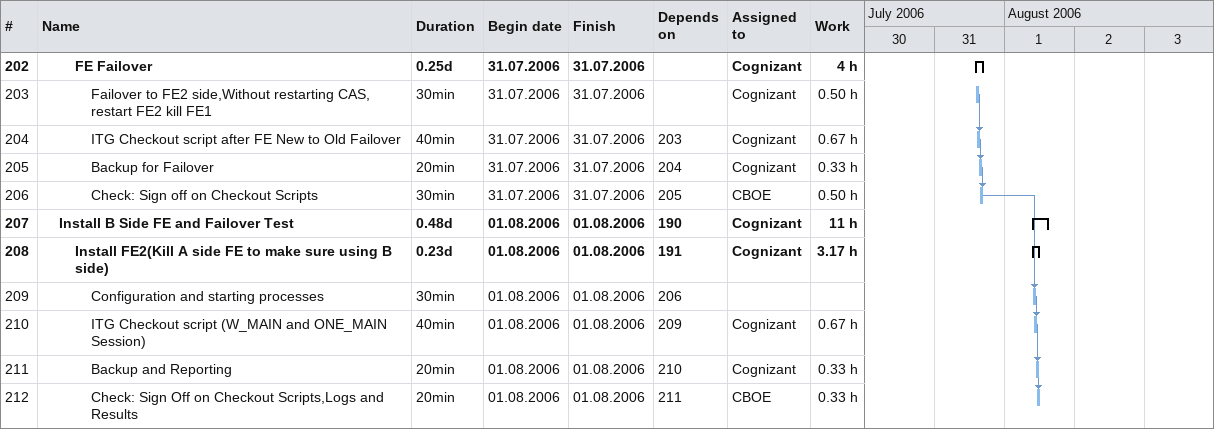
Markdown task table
| ID | Level | Task | Duration | Start | Finish | Predecessors | Resources | Work (h) |
|---|---|---|---|---|---|---|---|---|
| 202 | 3 | **FE Failover** | 0.25d | 2006-07-31 | 2006-07-31 |  | Cognizant | 4 |
| 203 | 4 | Failover to FE2 side,Without restarting CAS, restart FE2 kill FE1 | 30min | 2006-07-31 | 2006-07-31 |  | Cognizant | 0.50 |
| 204 | 4 | ITG Checkout script after FE New to Old Failover | 40min | 2006-07-31 | 2006-07-31 | 203 | Cognizant | 0.67 |
| 205 | 4 | Backup for Failover | 20min | 2006-07-31 | 2006-07-31 | 204 | Cognizant | 0.33 |
| 206 | 4 | Check: Sign off on Checkout Scripts | 30min | 2006-07-31 | 2006-07-31 | 205 | CBOE | 0.50 |
| 207 | 2 | **Install B Side FE and Failover Test** | 0.48d | 2006-08-01 | 2006-08-01 | 190 | Cognizant | 11 |
| 208 | 3 | **Install FE2(Kill A side FE to make sure using B side)** | 0.23d | 2006-08-01 | 2006-08-01 | 191 | Cognizant | 3.17 |
| 209 | 4 | Configuration and starting processes | 30min | 2006-08-01 | 2006-08-01 | 206 |  |  |
| 210 | 4 | ITG Checkout script (W_MAIN and ONE_MAIN Session) | 40min | 2006-08-01 | 2006-08-01 | 209 | Cognizant | 0.67 |
| 211 | 4 | Backup and Reporting | 20min | 2006-08-01 | 2006-08-01 | 210 | Cognizant | 0.33 |
| 212 | 4 | Check: Sign Off on Checkout Scripts,Logs and Results | 20min | 2006-08-01 | 2006-08-01 | 211 | CBOE | 0.33 |
